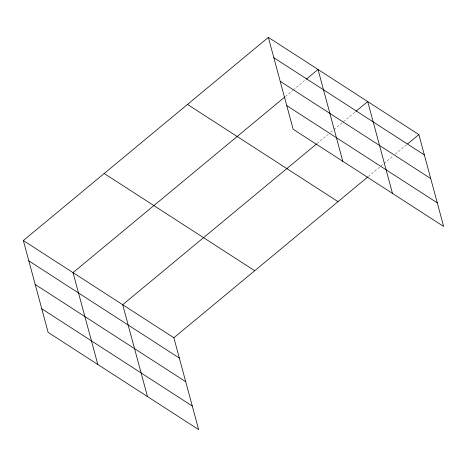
<?xml version="1.0" encoding="UTF-8"?>
<svg xmlns="http://www.w3.org/2000/svg" width="467" height="467" viewBox="0 0 467 467"><rect width="100%" height="100%" fill="white"/><g stroke="black" fill="none" stroke-linecap="round" stroke-linejoin="round"><path stroke-width="0.35" stroke-dasharray="2.33 1.75" d="M285.454 96.471L292.756 90.423M293.317 89.956L305.669 79.711M317.163 143.457L328.389 134.146M330.636 132.284L333.444 129.954M334.004 129.487L355.34 111.8M368.335 176.514L383.495 163.946M384.055 163.479L393.039 156.031M395.286 154.168L406.518 144.858"/><path stroke-width="0.7" d="M23.35 240.54L173.87 337.769L198.65 429.617L48.13 332.387L23.35 240.54L268.35 37.383L418.87 134.613L443.65 226.46L293.13 129.231L268.35 37.383M284.893 96.938L73.021 272.629L97.801 364.47M306.229 79.25L318.021 69.472L342.801 161.313M316.597 143.924L122.693 304.712L147.473 396.559M355.901 111.333L367.692 101.555L392.473 193.402M173.87 337.769L367.774 176.981M407.638 143.924L418.87 134.613M273.837 57.721L424.357 154.951M280.206 81.316L430.72 178.546M286.767 105.63L437.281 202.859M187.5 104.427L338.02 201.656M104.199 173.496L254.719 270.726M28.837 260.878L179.357 358.101M35.206 284.473L185.72 381.702M41.767 308.786L192.281 406.016"/></g></svg>
